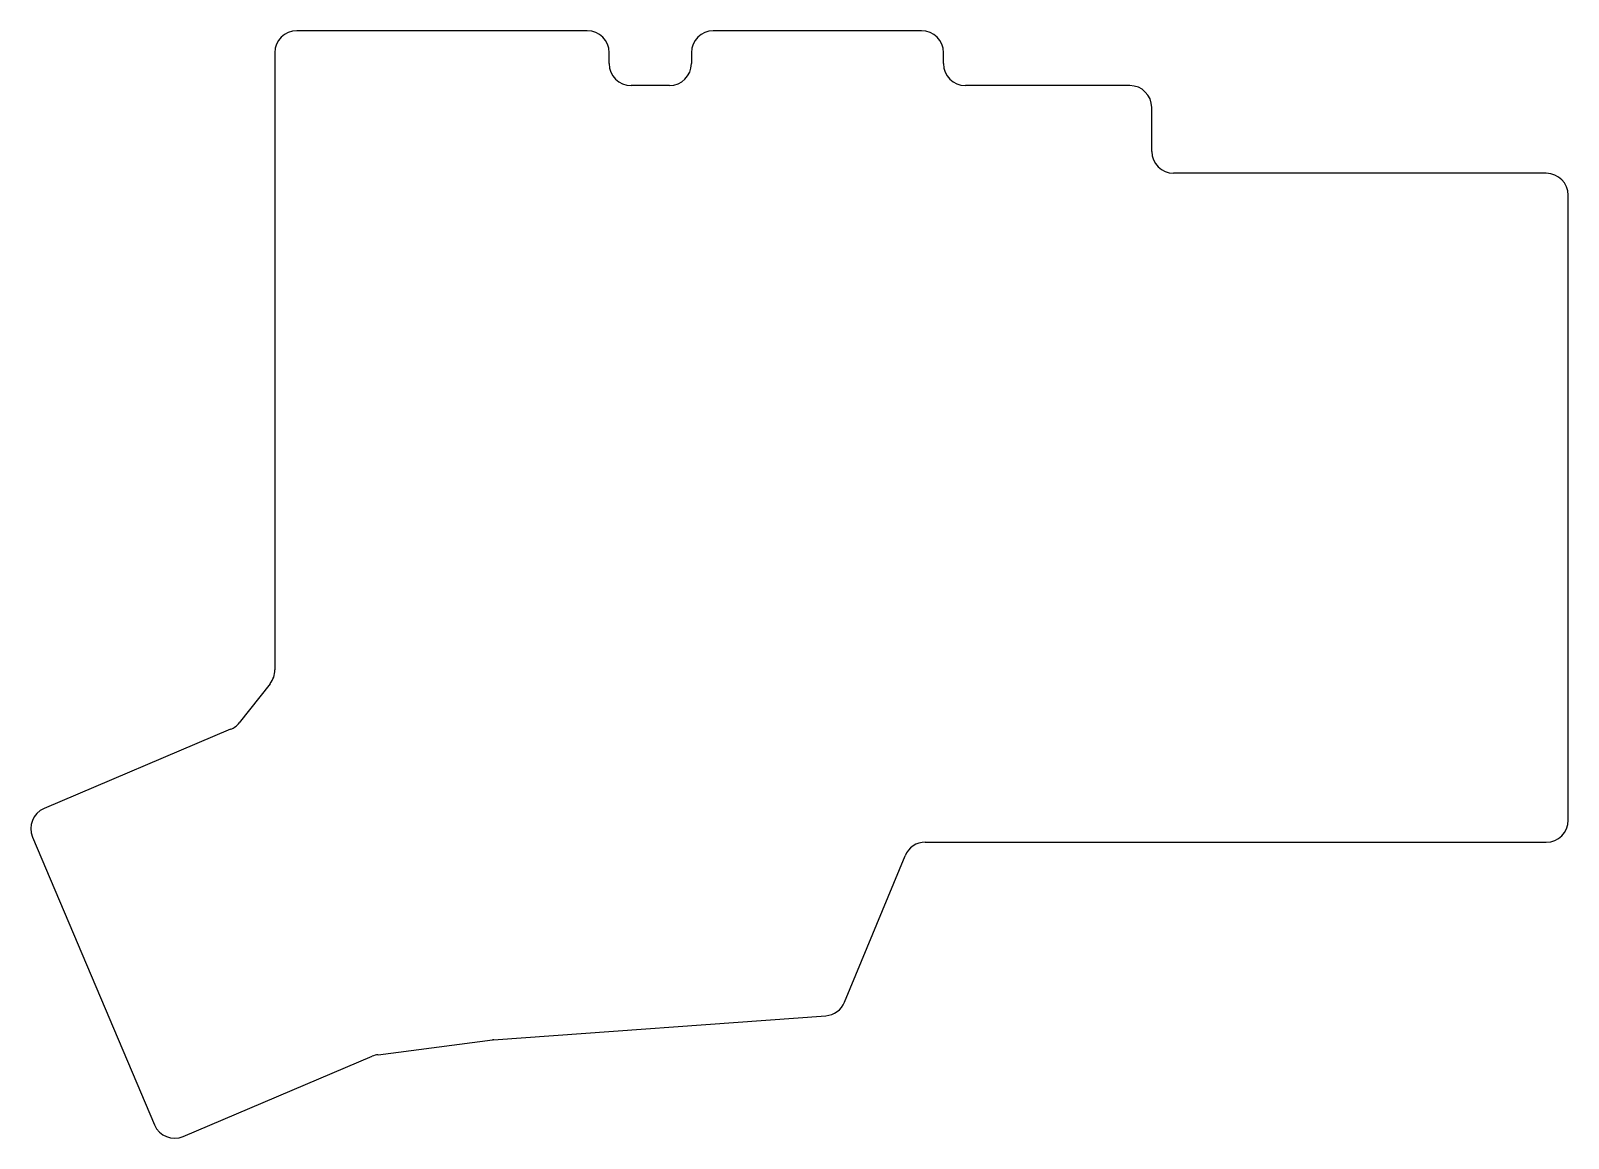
# Model space of a CAD drawing. Header units: millimetres. Extents: x 168 to 308, y -199 to -98.
import ezdxf

# ---------------------------------------------------------------- set-up
doc = ezdxf.new("R2010")
doc.units = ezdxf.units.MM

msp = doc.modelspace()

# ---------------------------------------------------------------- linework, layer by layer
for p, q in [((219, -97.5), (192.5, -97.5)), ((249.5, -97.5), (230.5, -97.5)), ((190.5, -99.5), (190.5, -155.8)), ((221, -100.5), (221, -99.5)), ((228.5, -99.5), (228.5, -100.5)), ((251.5, -100.5), (251.5, -99.5)), ((226.5, -102.5), (223, -102.5)), ((268.5, -102.5), (253.5, -102.5)), ((270.5, -108.5), (270.5, -104.5)), ((306.5, -110.5), (272.5, -110.5)), ((308.5, -169.5), (308.5, -112.5)), ((190.07, -157.05), (187.25, -160.61)), ((186.46, -161.21), (169.45, -168.43)), ((168.39, -171.06), (179.52, -197.29)), ((249.84, -171.5), (306.5, -171.5)), ((242.47, -186.11), (247.99, -172.74)), ((210.46, -189.53), (240.77, -187.34)), ((199.91, -190.89), (210.35, -189.54)), ((182.14, -198.35), (199.38, -191.03))]:
    msp.add_line(p, q)
for centre, start, end in [((192.5, -99.5), 90, 180), ((219, -99.5), 0, 90), ((230.5, -99.5), 90, 180), ((249.5, -99.5), 0, 90), ((223, -100.5), 180, 270), ((226.5, -100.5), 270, 0), ((253.5, -100.5), 180, 270), ((268.5, -104.5), 0, 90), ((272.5, -108.5), 180, 270), ((306.5, -112.5), 0, 90), ((188.5, -155.8), 321.6671, 0), ((185.68, -159.37), 293, 321.6671), ((170.23, -170.27), 113, 203), ((306.5, -169.5), 270, 0), ((249.84, -173.5), 90, 157.5741), ((240.62, -185.34), 274.139, 337.5741), ((210.61, -191.53), 94.139, 97.3471), ((200.16, -192.87), 97.3471, 113), ((181.36, -196.51), 203, 293)]:
    msp.add_arc(centre, 2, start, end)

doc.saveas('drawing.dxf')
